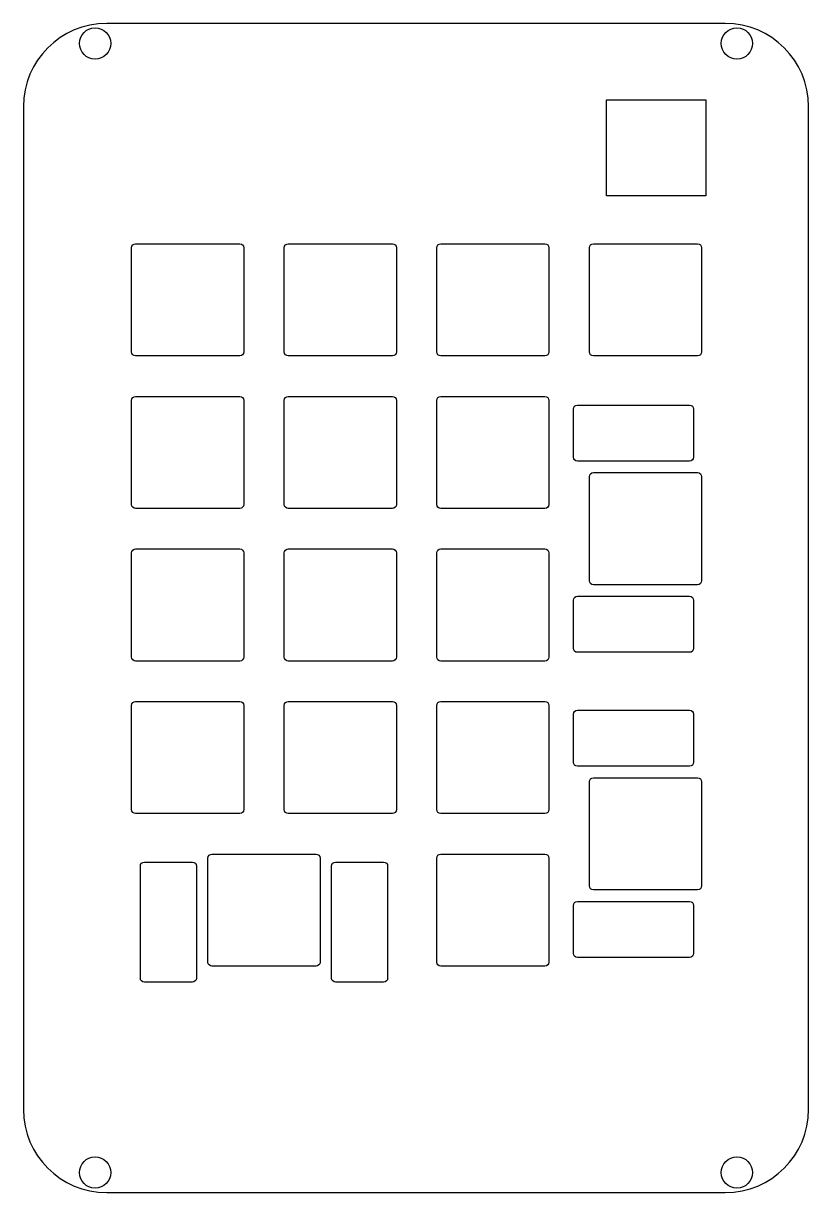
# Model space of a CAD drawing. Header units: millimetres. Extents: x -198 to -100, y -141 to 5.
import ezdxf

# ---------------------------------------------------------------- set-up
doc = ezdxf.new("R2010")
doc.units = ezdxf.units.MM
doc.layers.get('0').update_dxf_attribs({"linetype": 'CONTINUOUS'})

msp = doc.modelspace()

# ---------------------------------------------------------------- linework, layer by layer
for points in [[(-110.3975, -141.007, 0.41421356), (-100, -130.6095), (-100, -5.3975, 0.41421356), (-110.3975, 5), (-187.6325, 5, 0.41421356), (-198.03, -5.3975), (-198.03, -130.6095, 0.41421356), (-187.6325, -141.007)], [(-184.0154, -22.525), (-171.0154, -22.525, -0.41421356), (-170.5154, -23.025), (-170.5154, -36.025, -0.41421356), (-171.0154, -36.525), (-184.0154, -36.525, -0.41421356), (-184.5154, -36.025), (-184.5154, -23.025, -0.41421356)], [(-164.9654, -22.525), (-151.9654, -22.525, -0.41421356), (-151.4654, -23.025), (-151.4654, -36.025, -0.41421356), (-151.9654, -36.525), (-164.9654, -36.525, -0.41421356), (-165.4654, -36.025), (-165.4654, -23.025, -0.41421356)], [(-145.9154, -22.525), (-132.9154, -22.525, -0.41421356), (-132.4154, -23.025), (-132.4154, -36.025, -0.41421356), (-132.9154, -36.525), (-145.9154, -36.525, -0.41421356), (-146.4154, -36.025), (-146.4154, -23.025, -0.41421356)], [(-126.8654, -22.525), (-113.8654, -22.525, -0.41421356), (-113.3654, -23.025), (-113.3654, -36.025, -0.41421356), (-113.8654, -36.525), (-126.8654, -36.525, -0.41421356), (-127.3654, -36.025), (-127.3654, -23.025, -0.41421356)], [(-184.0154, -41.575), (-171.0154, -41.575, -0.41421356), (-170.5154, -42.075), (-170.5154, -55.075, -0.41421356), (-171.0154, -55.575), (-184.0154, -55.575, -0.41421356), (-184.5154, -55.075), (-184.5154, -42.075, -0.41421356)], [(-164.9654, -41.575), (-151.9654, -41.575, -0.41421356), (-151.4654, -42.075), (-151.4654, -55.075, -0.41421356), (-151.9654, -55.575), (-164.9654, -55.575, -0.41421356), (-165.4654, -55.075), (-165.4654, -42.075, -0.41421356)], [(-145.9154, -41.575), (-132.9154, -41.575, -0.41421356), (-132.4154, -42.075), (-132.4154, -55.075, -0.41421356), (-132.9154, -55.575), (-145.9154, -55.575, -0.41421356), (-146.4154, -55.075), (-146.4154, -42.075, -0.41421356)], [(-114.3654, -43.162), (-114.3654, -49.162, -0.41421356), (-114.8654, -49.662), (-128.8654, -49.662, -0.41421356), (-129.3654, -49.162), (-129.3654, -43.162, -0.41421356), (-128.8654, -42.662), (-114.8654, -42.662, -0.41421356)], [(-113.3654, -51.6), (-113.3654, -64.6, -0.41421356), (-113.8654, -65.1), (-126.8654, -65.1, -0.41421356), (-127.3654, -64.6), (-127.3654, -51.6, -0.41421356), (-126.8654, -51.1), (-113.8654, -51.1, -0.41421356)], [(-184.0154, -60.625), (-171.0154, -60.625, -0.41421356), (-170.5154, -61.125), (-170.5154, -74.125, -0.41421356), (-171.0154, -74.625), (-184.0154, -74.625, -0.41421356), (-184.5154, -74.125), (-184.5154, -61.125, -0.41421356)], [(-164.9654, -60.625), (-151.9654, -60.625, -0.41421356), (-151.4654, -61.125), (-151.4654, -74.125, -0.41421356), (-151.9654, -74.625), (-164.9654, -74.625, -0.41421356), (-165.4654, -74.125), (-165.4654, -61.125, -0.41421356)], [(-145.9154, -60.625), (-132.9154, -60.625, -0.41421356), (-132.4154, -61.125), (-132.4154, -74.125, -0.41421356), (-132.9154, -74.625), (-145.9154, -74.625, -0.41421356), (-146.4154, -74.125), (-146.4154, -61.125, -0.41421356)], [(-114.3654, -67.038), (-114.3654, -73.038, -0.41421356), (-114.8654, -73.538), (-128.8654, -73.538, -0.41421356), (-129.3654, -73.038), (-129.3654, -67.038, -0.41421356), (-128.8654, -66.538), (-114.8654, -66.538, -0.41421356)], [(-184.0154, -79.675), (-171.0154, -79.675, -0.41421356), (-170.5154, -80.175), (-170.5154, -93.175, -0.41421356), (-171.0154, -93.675), (-184.0154, -93.675, -0.41421356), (-184.5154, -93.175), (-184.5154, -80.175, -0.41421356)], [(-164.9654, -79.675), (-151.9654, -79.675, -0.41421356), (-151.4654, -80.175), (-151.4654, -93.175, -0.41421356), (-151.9654, -93.675), (-164.9654, -93.675, -0.41421356), (-165.4654, -93.175), (-165.4654, -80.175, -0.41421356)], [(-145.9154, -79.675), (-132.9154, -79.675, -0.41421356), (-132.4154, -80.175), (-132.4154, -93.175, -0.41421356), (-132.9154, -93.675), (-145.9154, -93.675, -0.41421356), (-146.4154, -93.175), (-146.4154, -80.175, -0.41421356)], [(-114.3654, -81.262), (-114.3654, -87.262, -0.41421356), (-114.8654, -87.762), (-128.8654, -87.762, -0.41421356), (-129.3654, -87.262), (-129.3654, -81.262, -0.41421356), (-128.8654, -80.762), (-114.8654, -80.762, -0.41421356)], [(-113.3654, -89.7), (-113.3654, -102.7, -0.41421356), (-113.8654, -103.2), (-126.8654, -103.2, -0.41421356), (-127.3654, -102.7), (-127.3654, -89.7, -0.41421356), (-126.8654, -89.2), (-113.8654, -89.2, -0.41421356)], [(-174.4904, -98.725), (-161.4904, -98.725, -0.41421356), (-160.9904, -99.225), (-160.9904, -112.225, -0.41421356), (-161.4904, -112.725), (-174.4904, -112.725, -0.41421356), (-174.9904, -112.225), (-174.9904, -99.225, -0.41421356)], [(-145.9154, -98.725), (-132.9154, -98.725, -0.41421356), (-132.4154, -99.225), (-132.4154, -112.225, -0.41421356), (-132.9154, -112.725), (-145.9154, -112.725, -0.41421356), (-146.4154, -112.225), (-146.4154, -99.225, -0.41421356)], [(-182.9284, -99.725), (-176.9284, -99.725, -0.41421356), (-176.4284, -100.225), (-176.4284, -114.225, -0.41421356), (-176.9284, -114.725), (-182.9284, -114.725, -0.41421356), (-183.4284, -114.225), (-183.4284, -100.225, -0.41421356)], [(-159.0524, -99.725), (-153.0524, -99.725, -0.41421356), (-152.5524, -100.225), (-152.5524, -114.225, -0.41421356), (-153.0524, -114.725), (-159.0524, -114.725, -0.41421356), (-159.5524, -114.225), (-159.5524, -100.225, -0.41421356)], [(-114.3654, -105.138), (-114.3654, -111.138, -0.41421356), (-114.8654, -111.638), (-128.8654, -111.638, -0.41421356), (-129.3654, -111.138), (-129.3654, -105.138, -0.41421356), (-128.8654, -104.638), (-114.8654, -104.638, -0.41421356)]]:
    msp.add_lwpolyline(points, format="xyb", close=True)
msp.add_lwpolyline([(-125.247, -16.538), (-125.247, -4.538), (-112.847, -4.538), (-112.847, -16.538)], close=True)
for centre in [(-189.082, 2.5), (-108.948, 2.5), (-189.082, -138.507), (-108.948, -138.507)]:
    msp.add_circle(centre, 1.95)

doc.saveas('drawing.dxf')
